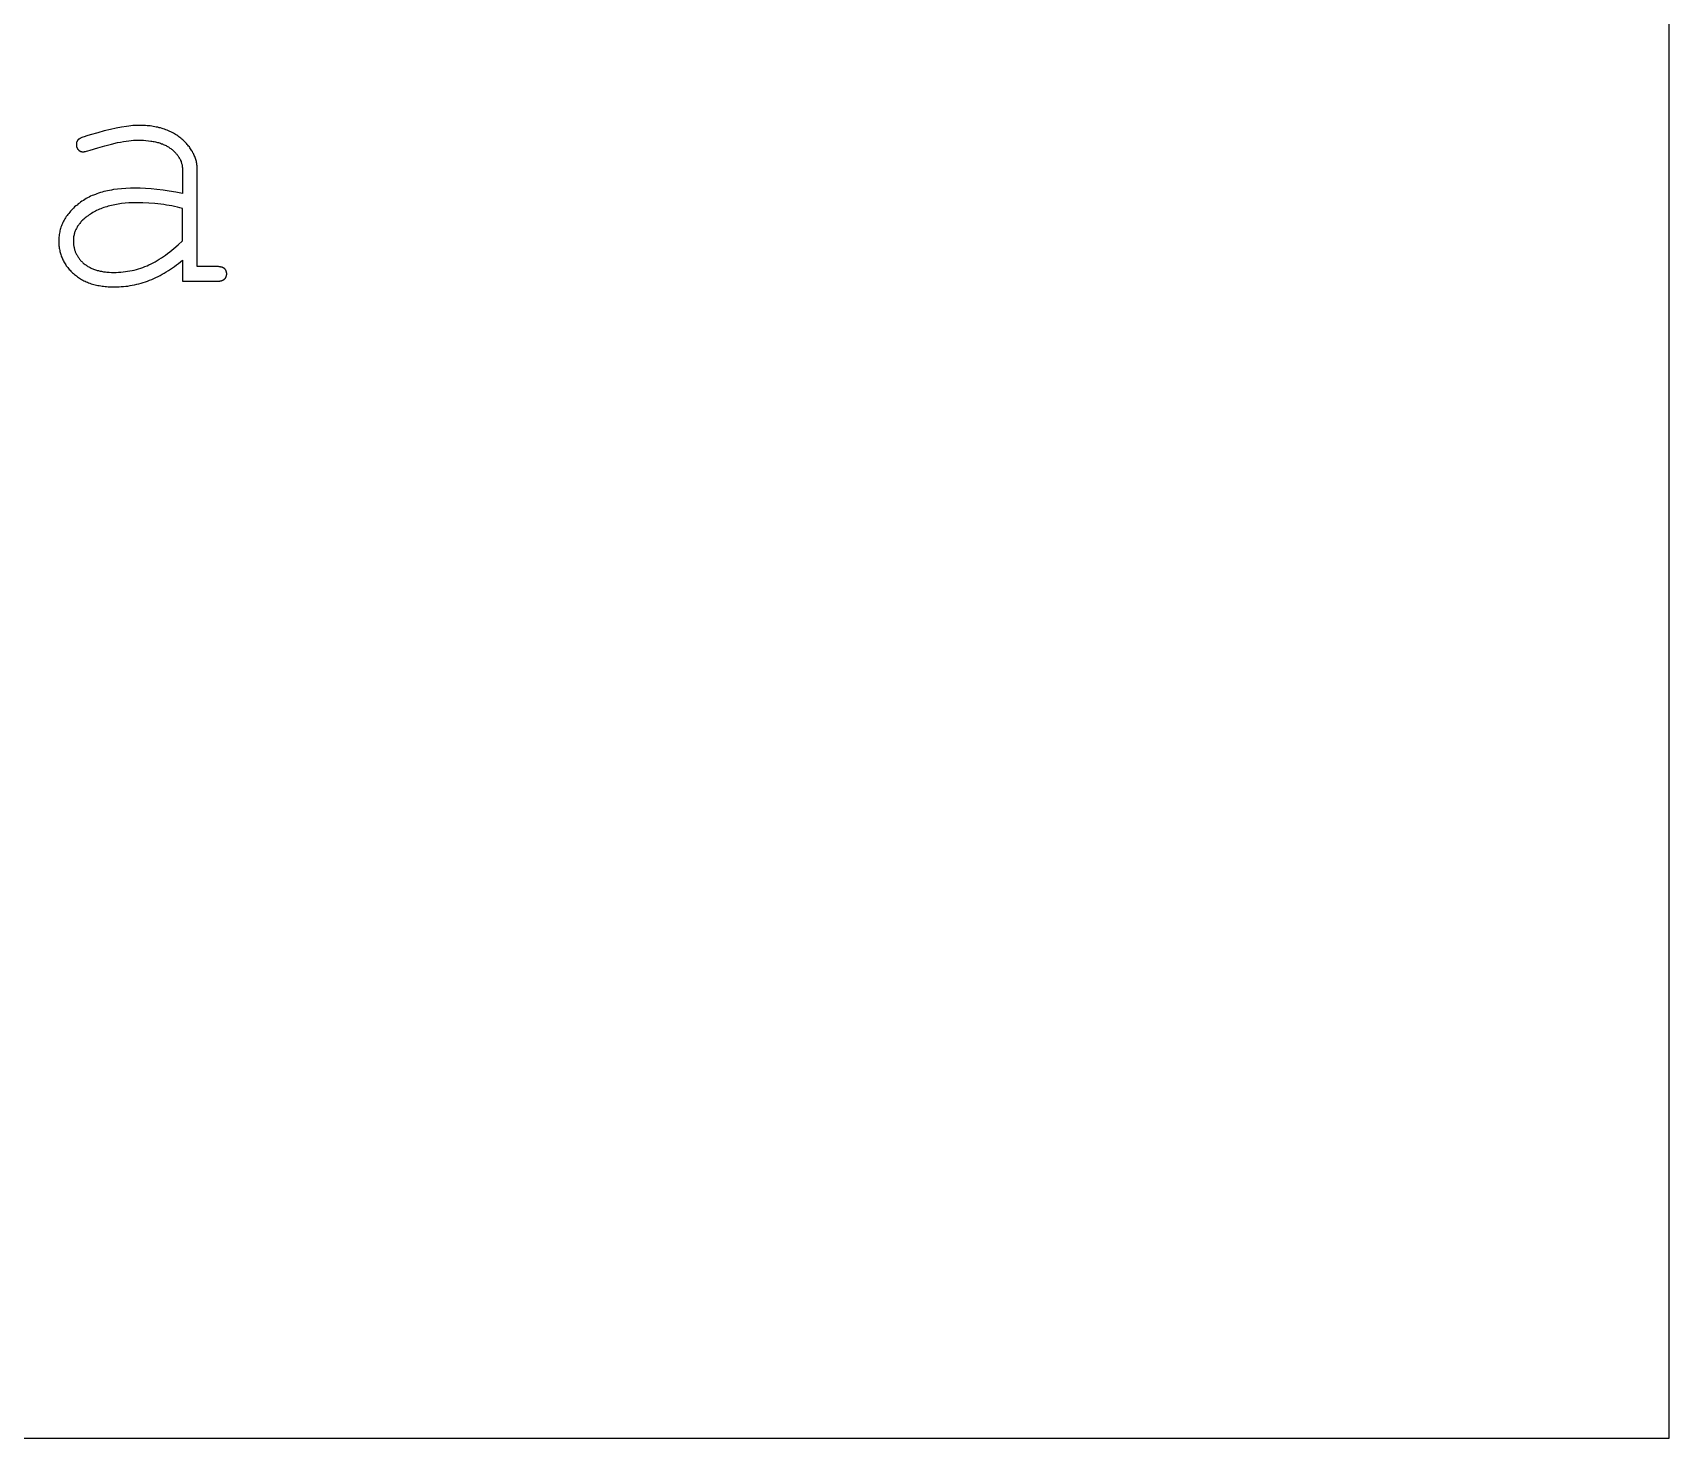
# Model space of a CAD drawing. Extents: x -184 to 286, y 9 to 417.
# Drawn here: x 65 to 190.7, y 9.3 to 117.2 of the extents above; entities that cross this region are included whole.
import ezdxf

# ---------------------------------------------------------------- set-up
doc = ezdxf.new("R2010")
doc.units = 0
doc.layers.add('LETRAS', color=7, linetype='CONTINUOUS')
doc.layers.add('LINEAS', color=7, linetype='CONTINUOUS')

msp = doc.modelspace()

# ---------------------------------------------------------------- linework, layer by layer
at = {"layer": 'LETRAS'}
for points in [[(77.6, 106.69), (77.6, 106.77), (77.6, 106.85), (77.59, 106.93), (77.58, 107.01), (77.57, 107.09), (77.56, 107.17), (77.54, 107.25), (77.53, 107.33), (77.51, 107.41), (77.49, 107.49), (77.46, 107.56), (77.43, 107.64), (77.41, 107.72), (77.37, 107.79), (77.34, 107.87), (77.3, 107.94), (77.27, 108.01), (77.23, 108.09), (77.18, 108.16), (77.14, 108.23), (77.09, 108.3), (77.04, 108.38), (76.99, 108.45), (76.93, 108.52), (76.88, 108.59), (76.82, 108.65), (76.76, 108.72), (76.69, 108.79), (76.63, 108.86), (76.56, 108.93), (76.49, 108.99), (76.41, 109.06), (76.34, 109.12), (76.26, 109.18), (76.18, 109.24), (76.1, 109.3), (76.02, 109.36), (75.93, 109.41), (75.85, 109.47), (75.76, 109.52), (75.67, 109.56), (75.58, 109.61), (75.48, 109.65), (75.39, 109.7), (75.29, 109.74), (75.19, 109.77), (75.09, 109.81), (74.99, 109.84), (74.89, 109.88), (74.78, 109.91), (74.67, 109.93), (74.56, 109.96), (74.45, 109.98), (74.34, 110), (74.22, 110.02), (74.1, 110.04), (73.98, 110.06), (73.86, 110.07), (73.74, 110.08), (73.62, 110.09), (73.36, 110.1), (73.1, 110.11), (72.96, 110.1), (72.82, 110.1), (72.66, 110.09), (72.5, 110.07), (72.33, 110.05), (72.16, 110.03), (71.78, 109.97), (71.37, 109.89), (70.93, 109.79), (70.45, 109.68), (69.95, 109.54), (69.36, 109.38), (69.12, 109.31), (68.91, 109.23), (68.82, 109.2), (68.74, 109.17), (68.67, 109.14), (68.63, 109.12), (68.6, 109.11), (68.57, 109.09), (68.55, 109.08), (68.52, 109.06), (68.51, 109.06), (68.5, 109.05), (68.49, 109.04), (68.48, 109.04), (68.47, 109.03), (68.47, 109.02), (68.46, 109.02), (68.45, 109.01), (68.45, 109.01), (68.44, 109), (68.44, 109), (68.44, 109)], [(68.44, 109), (68.43, 108.99), (68.42, 108.98), (68.41, 108.97), (68.41, 108.96), (68.4, 108.95), (68.39, 108.94), (68.39, 108.93), (68.38, 108.92), (68.37, 108.91), (68.37, 108.9), (68.36, 108.89), (68.36, 108.88), (68.35, 108.87), (68.35, 108.86), (68.34, 108.85), (68.34, 108.84), (68.33, 108.83), (68.33, 108.82), (68.33, 108.81), (68.32, 108.79), (68.32, 108.78), (68.32, 108.77), (68.32, 108.76), (68.31, 108.74), (68.31, 108.73), (68.31, 108.72), (68.31, 108.71), (68.31, 108.69), (68.31, 108.68), (68.31, 108.66), (68.31, 108.65), (68.31, 108.64), (68.31, 108.62), (68.31, 108.61), (68.31, 108.59), (68.31, 108.58), (68.31, 108.56), (68.31, 108.55), (68.31, 108.54), (68.31, 108.52), (68.32, 108.51), (68.32, 108.49), (68.32, 108.48), (68.33, 108.47), (68.33, 108.45), (68.33, 108.44), (68.34, 108.43), (68.34, 108.42), (68.35, 108.4), (68.35, 108.39), (68.36, 108.38), (68.37, 108.37), (68.37, 108.36), (68.38, 108.34), (68.38, 108.33), (68.39, 108.32), (68.4, 108.31), (68.41, 108.3), (68.41, 108.29), (68.42, 108.28), (68.43, 108.27), (68.44, 108.26), (68.45, 108.25), (68.46, 108.24), (68.47, 108.23), (68.48, 108.22), (68.49, 108.21), (68.5, 108.2), (68.51, 108.19), (68.52, 108.18), (68.53, 108.17), (68.54, 108.17), (68.55, 108.16), (68.56, 108.15), (68.57, 108.14), (68.58, 108.14), (68.59, 108.13), (68.6, 108.13), (68.62, 108.12), (68.63, 108.12), (68.64, 108.11), (68.65, 108.11), (68.66, 108.1), (68.67, 108.1), (68.69, 108.09), (68.7, 108.09), (68.71, 108.09), (68.72, 108.09), (68.74, 108.08), (68.75, 108.08), (68.76, 108.08), (68.77, 108.08), (68.79, 108.08), (68.8, 108.08), (68.81, 108.08), (68.83, 108.08), (68.83, 108.08), (68.84, 108.08), (68.85, 108.08), (68.86, 108.08), (68.87, 108.08), (68.88, 108.08), (68.91, 108.08), (68.93, 108.09), (68.96, 108.09), (69.02, 108.11), (69.1, 108.13), (69.18, 108.15), (69.37, 108.21), (69.95, 108.39), (70.49, 108.54), (71, 108.67), (71.47, 108.78), (71.7, 108.82), (71.92, 108.86), (72.13, 108.9), (72.33, 108.92), (72.52, 108.94), (72.7, 108.96), (72.88, 108.97), (73.05, 108.97), (73.26, 108.97), (73.46, 108.96), (73.66, 108.95), (73.85, 108.93), (74.03, 108.9), (74.12, 108.89), (74.21, 108.87), (74.29, 108.86), (74.38, 108.84), (74.46, 108.82), (74.54, 108.8), (74.62, 108.78), (74.7, 108.76), (74.78, 108.73), (74.85, 108.7), (74.92, 108.68), (74.99, 108.65), (75.06, 108.62), (75.13, 108.59), (75.2, 108.55), (75.26, 108.52), (75.32, 108.49), (75.38, 108.45), (75.44, 108.41), (75.5, 108.37), (75.56, 108.33), (75.61, 108.29), (75.66, 108.25), (75.71, 108.2), (75.76, 108.16), (75.81, 108.12), (75.86, 108.07), (75.9, 108.03), (75.94, 107.98), (75.99, 107.93), (76.02, 107.89), (76.06, 107.84), (76.1, 107.79), (76.13, 107.74), (76.16, 107.7), (76.2, 107.65), (76.22, 107.6), (76.25, 107.55), (76.28, 107.5), (76.3, 107.45), (76.32, 107.4), (76.35, 107.34), (76.37, 107.29), (76.38, 107.24), (76.4, 107.19), (76.41, 107.13), (76.43, 107.08), (76.44, 107.02), (76.45, 106.97), (76.45, 106.91), (76.46, 106.86), (76.46, 106.8), (76.47, 106.74), (76.47, 106.69)], [(76.47, 106.69), (76.47, 104.87)], [(77.6, 99.26), (77.6, 106.69)], [(76.47, 104.87), (75.95, 104.97), (75.45, 105.06), (74.97, 105.13), (74.5, 105.18), (74.06, 105.23), (73.63, 105.26), (73.22, 105.28), (72.82, 105.28), (72.47, 105.28), (72.12, 105.27), (71.79, 105.24), (71.47, 105.21), (71.16, 105.17), (71.01, 105.14), (70.86, 105.11), (70.71, 105.08), (70.57, 105.05), (70.43, 105.02), (70.29, 104.98), (70.16, 104.94), (70.02, 104.9), (69.89, 104.86), (69.77, 104.81), (69.64, 104.76), (69.52, 104.71), (69.4, 104.66), (69.29, 104.6), (69.17, 104.54), (69.06, 104.48), (68.95, 104.42), (68.85, 104.35), (68.74, 104.29), (68.64, 104.22), (68.55, 104.14), (68.45, 104.07), (68.36, 103.99), (68.27, 103.92), (68.18, 103.84), (68.1, 103.76), (68.02, 103.68), (67.94, 103.6), (67.87, 103.52), (67.8, 103.44), (67.73, 103.35), (67.66, 103.27), (67.6, 103.18), (67.54, 103.1), (67.48, 103.01), (67.43, 102.93), (67.38, 102.84), (67.33, 102.75), (67.28, 102.66), (67.24, 102.57), (67.2, 102.48), (67.17, 102.39), (67.13, 102.3), (67.1, 102.2), (67.07, 102.11), (67.05, 102.01), (67.03, 101.92), (67.01, 101.82), (66.99, 101.72), (66.98, 101.62), (66.97, 101.53), (66.96, 101.43), (66.96, 101.33), (66.96, 101.22), (66.96, 101.13), (66.96, 101.04), (66.97, 100.95), (66.97, 100.86), (66.98, 100.77), (67, 100.68), (67.01, 100.6), (67.03, 100.51), (67.05, 100.43), (67.07, 100.34), (67.09, 100.26), (67.12, 100.18), (67.14, 100.1), (67.17, 100.01), (67.21, 99.94), (67.24, 99.86), (67.28, 99.78), (67.32, 99.7), (67.36, 99.63), (67.4, 99.55), (67.45, 99.48), (67.49, 99.4), (67.54, 99.33), (67.59, 99.26), (67.65, 99.19), (67.71, 99.12), (67.76, 99.05), (67.83, 98.98), (67.89, 98.92), (67.95, 98.85), (68.02, 98.78), (68.09, 98.72), (68.16, 98.66), (68.24, 98.6), (68.31, 98.54), (68.39, 98.48), (68.47, 98.43), (68.55, 98.37), (68.63, 98.32), (68.71, 98.27), (68.8, 98.23), (68.89, 98.18), (68.98, 98.14), (69.07, 98.1), (69.16, 98.06), (69.25, 98.02), (69.35, 97.99), (69.45, 97.95), (69.55, 97.92), (69.65, 97.89), (69.75, 97.87), (69.85, 97.84), (69.96, 97.82), (70.07, 97.8), (70.18, 97.78), (70.29, 97.76), (70.4, 97.75), (70.52, 97.73), (70.63, 97.72), (70.75, 97.71), (70.99, 97.7), (71.24, 97.7), (71.42, 97.7), (71.59, 97.71), (71.76, 97.72), (71.93, 97.73), (72.1, 97.75), (72.27, 97.77), (72.44, 97.8), (72.61, 97.83), (72.78, 97.86), (72.95, 97.9), (73.11, 97.94), (73.28, 97.99), (73.45, 98.04), (73.61, 98.09), (73.77, 98.15), (73.94, 98.21), (74.1, 98.28), (74.26, 98.35), (74.42, 98.42), (74.59, 98.5), (74.75, 98.58), (74.91, 98.67), (75.06, 98.76), (75.22, 98.85), (75.38, 98.95), (75.54, 99.06), (75.69, 99.16), (75.85, 99.27), (76, 99.39), (76.16, 99.51), (76.31, 99.63), (76.47, 99.75)], [(76.47, 103.72), (76.27, 103.78), (76.07, 103.83), (75.86, 103.87), (75.65, 103.92), (75.44, 103.96), (75.23, 103.99), (75.02, 104.03), (74.8, 104.06), (74.35, 104.1), (73.89, 104.14), (73.42, 104.16), (72.94, 104.16), (72.64, 104.16), (72.35, 104.15), (72.06, 104.13), (71.78, 104.1), (71.52, 104.06), (71.39, 104.04), (71.26, 104.01), (71.13, 103.99), (71.01, 103.96), (70.88, 103.93), (70.76, 103.9), (70.64, 103.86), (70.53, 103.83), (70.41, 103.79), (70.3, 103.75), (70.19, 103.71), (70.08, 103.66), (69.98, 103.62), (69.87, 103.57), (69.77, 103.52), (69.67, 103.47), (69.58, 103.41), (69.48, 103.35), (69.39, 103.3), (69.3, 103.23), (69.21, 103.17), (69.12, 103.11), (69.06, 103.06), (68.99, 103.01), (68.93, 102.96), (68.88, 102.91), (68.82, 102.85), (68.77, 102.8), (68.71, 102.75), (68.66, 102.69), (68.62, 102.64), (68.57, 102.58), (68.53, 102.53), (68.49, 102.47), (68.45, 102.42), (68.41, 102.36), (68.37, 102.3), (68.34, 102.24), (68.31, 102.18), (68.28, 102.12), (68.25, 102.06), (68.22, 102), (68.2, 101.94), (68.18, 101.88), (68.16, 101.82), (68.14, 101.75), (68.13, 101.69), (68.11, 101.62), (68.1, 101.56), (68.09, 101.49), (68.09, 101.43), (68.08, 101.36), (68.08, 101.29), (68.08, 101.22), (68.08, 101.16), (68.08, 101.1), (68.09, 101.04), (68.09, 100.98), (68.1, 100.91), (68.11, 100.85), (68.12, 100.8), (68.13, 100.74), (68.14, 100.68), (68.16, 100.62), (68.17, 100.56), (68.19, 100.51), (68.21, 100.45), (68.23, 100.4), (68.25, 100.34), (68.28, 100.29), (68.3, 100.24), (68.33, 100.18), (68.36, 100.13), (68.39, 100.08), (68.42, 100.03), (68.45, 99.98), (68.49, 99.93), (68.53, 99.88), (68.56, 99.83), (68.6, 99.79), (68.64, 99.74), (68.69, 99.69), (68.73, 99.65), (68.78, 99.6), (68.82, 99.56), (68.87, 99.51), (68.92, 99.47), (68.98, 99.43), (69.03, 99.39), (69.08, 99.35), (69.14, 99.31), (69.2, 99.28), (69.26, 99.24), (69.32, 99.21), (69.38, 99.18), (69.44, 99.15), (69.51, 99.12), (69.57, 99.09), (69.64, 99.06), (69.71, 99.04), (69.78, 99.02), (69.85, 98.99), (69.92, 98.97), (70, 98.95), (70.07, 98.93), (70.15, 98.92), (70.23, 98.9), (70.31, 98.89), (70.39, 98.87), (70.47, 98.86), (70.56, 98.85), (70.64, 98.84), (70.82, 98.83), (71, 98.82), (71.19, 98.82), (71.37, 98.82), (71.55, 98.83), (71.73, 98.84), (71.91, 98.86), (72.08, 98.88), (72.25, 98.9), (72.42, 98.93), (72.59, 98.96), (72.76, 99), (72.93, 99.05), (73.09, 99.09), (73.26, 99.15), (73.42, 99.2), (73.58, 99.26), (73.74, 99.33), (73.89, 99.4), (74.05, 99.48), (74.21, 99.56), (74.37, 99.64), (74.52, 99.73), (74.68, 99.83), (74.84, 99.93), (75, 100.04), (75.16, 100.15), (75.32, 100.27), (75.48, 100.4), (75.65, 100.52), (75.81, 100.66), (76.14, 100.94), (76.47, 101.25)], [(76.47, 101.25), (76.47, 103.72)], [(76.47, 99.75), (76.47, 98.14)], [(76.47, 98.14), (79.1, 98.14)], [(79.1, 99.26), (77.6, 99.26)], [(79.1, 98.14), (79.15, 98.14), (79.2, 98.14), (79.24, 98.14), (79.29, 98.15), (79.33, 98.15), (79.35, 98.16), (79.37, 98.16), (79.39, 98.16), (79.41, 98.17), (79.43, 98.17), (79.45, 98.18), (79.47, 98.18), (79.49, 98.19), (79.5, 98.19), (79.52, 98.2), (79.54, 98.21), (79.55, 98.21), (79.57, 98.22), (79.58, 98.23), (79.6, 98.24), (79.61, 98.24), (79.62, 98.25), (79.64, 98.26), (79.65, 98.27), (79.66, 98.27), (79.66, 98.28), (79.67, 98.28), (79.67, 98.29), (79.68, 98.29), (79.68, 98.3), (79.7, 98.31), (79.71, 98.32), (79.72, 98.33), (79.73, 98.34), (79.73, 98.35), (79.74, 98.36), (79.75, 98.37), (79.76, 98.38), (79.77, 98.4), (79.78, 98.41), (79.78, 98.42), (79.79, 98.43), (79.8, 98.44), (79.8, 98.45), (79.81, 98.47), (79.82, 98.48), (79.82, 98.49), (79.83, 98.5), (79.83, 98.52), (79.83, 98.53), (79.84, 98.54), (79.84, 98.56), (79.84, 98.57), (79.85, 98.58), (79.85, 98.6), (79.85, 98.61), (79.85, 98.63), (79.86, 98.64), (79.86, 98.66), (79.86, 98.67), (79.86, 98.68), (79.86, 98.7), (79.86, 98.72), (79.86, 98.73), (79.86, 98.75), (79.86, 98.76), (79.85, 98.78), (79.85, 98.79), (79.85, 98.81), (79.85, 98.82), (79.84, 98.83), (79.84, 98.85), (79.84, 98.86), (79.83, 98.88), (79.83, 98.89), (79.83, 98.9), (79.82, 98.92), (79.82, 98.93), (79.81, 98.94), (79.8, 98.95), (79.8, 98.97), (79.79, 98.98), (79.78, 98.99), (79.78, 99), (79.77, 99.01), (79.76, 99.02), (79.75, 99.03), (79.74, 99.05), (79.73, 99.06), (79.73, 99.07), (79.72, 99.08), (79.71, 99.09), (79.7, 99.1), (79.68, 99.11), (79.68, 99.11), (79.67, 99.12), (79.67, 99.12), (79.66, 99.13), (79.65, 99.13), (79.64, 99.14), (79.62, 99.15), (79.61, 99.16), (79.6, 99.17), (79.58, 99.17), (79.57, 99.18), (79.55, 99.19), (79.54, 99.19), (79.52, 99.2), (79.5, 99.21), (79.49, 99.21), (79.47, 99.22), (79.45, 99.22), (79.43, 99.23), (79.41, 99.23), (79.39, 99.24), (79.37, 99.24), (79.35, 99.24), (79.33, 99.25), (79.29, 99.25), (79.24, 99.26), (79.2, 99.26), (79.15, 99.26), (79.1, 99.26)]]:
    msp.add_lwpolyline(points, dxfattribs=at)
at = {"layer": 'LINEAS'}
msp.add_lwpolyline([(190.67, 9.27), (190.67, 225.17), (-88.73, 225.17), (-88.73, 9.27)], close=True, dxfattribs=at)

doc.saveas('drawing.dxf')
